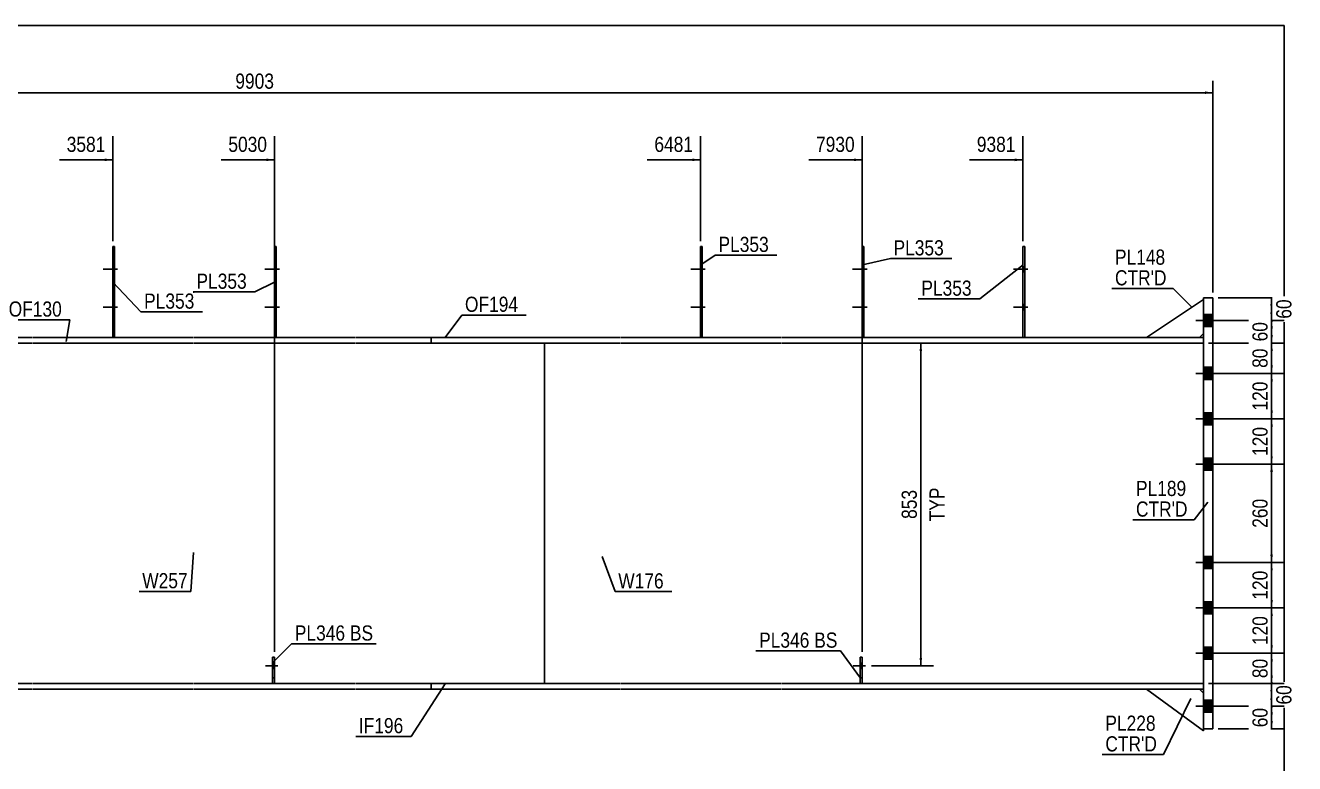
# Model space of a CAD drawing. Header units: millimetres. Extents: x -252 to 162, y -170 to 117.
# Drawn here: x -77.7 to 162, y -22.3 to 117.1 of the extents above; entities that cross this region are included whole.
import ezdxf

# ---------------------------------------------------------------- set-up
doc = ezdxf.new("R2010")
doc.units = ezdxf.units.MM
doc.linetypes.add('DXK_LINE_DOT1', pattern=[1.8814, 0.9407, -0.9407])
doc.linetypes.add('DXK_LINE_DOT2', pattern=[3.9198, 1.9599, -1.9599])
doc.styles.add('Arial Narrow', font='ARIALN.TTF', dxfattribs={"height": 0.2})

# ---------------------------------------------------------------- blocks, each defined once
blk = doc.blocks.new('Unknown-623355783-1210')
at = {"color": 5, "linetype": 'Continuous'}
for p, q in [((160.04, 117.13), (-249.96, 117.13)), ((160.04, -169.87), (160.04, 117.13))]:
    blk.add_line(p, q, dxfattribs=at)
blk = doc.blocks.new('Part-623355783-1664 - 1530')
at = {"color": 2, "linetype": 'Continuous'}
for p, q in [((80.7, 75.36), (80.34, 75.36)), ((80.34, 75.36), (80.34, 58.21)), ((80.7, 58.21), (80.7, 75.36))]:
    blk.add_line(p, q, dxfattribs=at)
at = {"color": 7, "linetype": 'DXK_LINE_DOT1'}
blk.add_line((80.34, 58.21), (80.7, 58.21), dxfattribs=at)
blk = doc.blocks.new('Part-623355783-1536 - 1530')
at = {"color": 2, "linetype": 'Continuous'}
for p, q in [((-60.84, 75.36), (-61.2, 75.36)), ((-61.2, 75.36), (-61.2, 58.21)), ((-60.84, 58.21), (-60.84, 75.36))]:
    blk.add_line(p, q, dxfattribs=at)
at = {"color": 7, "linetype": 'DXK_LINE_DOT1'}
blk.add_line((-61.2, 58.21), (-60.84, 58.21), dxfattribs=at)
blk = doc.blocks.new('Part-623355783-1610 - 1530')
at = {"color": 2, "linetype": 'Continuous'}
for p, q in [((50.15, 75.36), (49.8, 75.36)), ((49.8, 75.36), (49.8, 58.21)), ((50.15, 58.21), (50.15, 75.36))]:
    blk.add_line(p, q, dxfattribs=at)
at = {"color": 7, "linetype": 'DXK_LINE_DOT1'}
blk.add_line((49.8, 58.21), (50.15, 58.21), dxfattribs=at)
blk = doc.blocks.new('Part-623355783-1615 - 1530')
at = {"color": 2, "linetype": 'Continuous'}
for p, q in [((111.05, 75.36), (110.69, 75.36)), ((110.69, 75.36), (110.69, 58.21)), ((111.05, 58.21), (111.05, 75.36))]:
    blk.add_line(p, q, dxfattribs=at)
at = {"color": 7, "linetype": 'DXK_LINE_DOT1'}
blk.add_line((110.69, 58.21), (111.05, 58.21), dxfattribs=at)
blk = doc.blocks.new('Part-623355783-1637 - 1530')
at = {"color": 2, "linetype": 'Continuous'}
for p, q in [((79.97, -7.14), (79.97, -2.14)), ((79.97, -2.14), (80.33, -2.14)), ((80.33, -2.14), (80.33, -7.14))]:
    blk.add_line(p, q, dxfattribs=at)
at = {"color": 7, "linetype": 'DXK_LINE_DOT1'}
for p, q in [((79.97, -6.07), (80.33, -6.07)), ((80.33, -7.14), (79.97, -7.14))]:
    blk.add_line(p, q, dxfattribs=at)
blk = doc.blocks.new('Bolt-623355783-1584 - 1530')
at = {"linetype": 'Continuous'}
for points in [[(50.15, 70.57), (50.15, 71.57), (49.8, 71.57), (49.8, 70.57)], [(50.15, 70.57), (50.15, 71.57), (49.8, 71.57), (49.8, 70.57)], [(50.15, 63.43), (50.15, 64.43), (49.8, 64.43), (49.8, 63.43)], [(50.15, 63.43), (50.15, 64.43), (49.8, 64.43), (49.8, 63.43)]]:
    blk.add_hatch(color=3, dxfattribs=at).paths.add_polyline_path(points)
at = {"color": 3, "linetype": 'Continuous'}
for p, q in [((50.73, 71.07), (48.01, 71.07)), ((50.73, 71.07), (48.01, 71.07)), ((50.15, 71.57), (49.8, 71.57)), ((50.15, 71.57), (49.8, 71.57)), ((50.15, 70.57), (49.8, 70.57)), ((50.15, 70.57), (49.8, 70.57)), ((50.73, 63.93), (48.01, 63.93)), ((50.73, 63.93), (48.01, 63.93)), ((50.15, 64.43), (49.8, 64.43)), ((50.15, 64.43), (49.8, 64.43)), ((50.15, 63.43), (49.8, 63.43)), ((50.15, 63.43), (49.8, 63.43))]:
    blk.add_line(p, q, dxfattribs=at)
blk = doc.blocks.new('Bolt-623355783-1585 - 1530')
at = {"linetype": 'Continuous'}
for points in [[(111.05, 70.57), (111.05, 71.57), (110.69, 71.57), (110.69, 70.57)], [(111.05, 70.57), (111.05, 71.57), (110.69, 71.57), (110.69, 70.57)], [(111.05, 63.43), (111.05, 64.43), (110.69, 64.43), (110.69, 63.43)], [(111.05, 63.43), (111.05, 64.43), (110.69, 64.43), (110.69, 63.43)]]:
    blk.add_hatch(color=3, dxfattribs=at).paths.add_polyline_path(points)
at = {"color": 3, "linetype": 'Continuous'}
for p, q in [((111.62, 71.07), (108.91, 71.07)), ((111.62, 71.07), (108.91, 71.07)), ((111.05, 71.57), (110.69, 71.57)), ((111.05, 71.57), (110.69, 71.57)), ((111.05, 70.57), (110.69, 70.57)), ((111.05, 70.57), (110.69, 70.57)), ((111.62, 63.93), (108.91, 63.93)), ((111.62, 63.93), (108.91, 63.93)), ((111.05, 64.43), (110.69, 64.43)), ((111.05, 64.43), (110.69, 64.43)), ((111.05, 63.43), (110.69, 63.43)), ((111.05, 63.43), (110.69, 63.43))]:
    blk.add_line(p, q, dxfattribs=at)
blk = doc.blocks.new('Bolt-623355783-1586 - 1530')
at = {"linetype": 'Continuous'}
blk.add_hatch(color=3, dxfattribs=at).paths.add_polyline_path([(80.33, -4.29), (80.33, -3.29), (79.97, -3.29), (79.97, -4.29)])
at = {"color": 3, "linetype": 'Continuous'}
for p, q in [((81, -3.79), (78.65, -3.79)), ((80.33, -3.29), (79.97, -3.29)), ((80.33, -4.29), (79.97, -4.29))]:
    blk.add_line(p, q, dxfattribs=at)
blk = doc.blocks.new('Bolt-623355783-1587 - 1530')
at = {"color": 3, "linetype": 'DXK_LINE_DOT2'}
for p, q in [((81, -3.79), (78.65, -3.79)), ((80.33, -3.29), (79.97, -3.29)), ((80.33, -4.29), (79.97, -4.29))]:
    blk.add_line(p, q, dxfattribs=at)
blk = doc.blocks.new('Part-623355783-1971 - 1530')
at = {"color": 2, "linetype": 'Continuous'}
for p, q in [((-1.05, 58.21), (-1.05, 57.14)), ((34.66, 58.21), (-1.05, 58.21)), ((65.01, 58.21), (34.76, 58.21)), ((95.56, 58.21), (65.11, 58.21)), ((144.8, 58.21), (95.66, 58.21)), ((-1.05, 57.14), (34.66, 57.14)), ((34.76, 57.14), (65.01, 57.14)), ((65.11, 57.14), (95.56, 57.14)), ((95.66, 57.14), (144.8, 57.14))]:
    blk.add_line(p, q, dxfattribs=at)
at = {"color": 7, "linetype": 'DXK_LINE_DOT1'}
blk.add_line((144.8, 57.14), (144.8, 58.21), dxfattribs=at)
blk = doc.blocks.new('Bolt-623355783-1588 - 1530')
at = {"linetype": 'Continuous'}
for points in [[(80.7, 70.57), (80.7, 71.57), (80.34, 71.57), (80.34, 70.57)], [(80.7, 70.57), (80.7, 71.57), (80.34, 71.57), (80.34, 70.57)], [(80.7, 63.43), (80.7, 64.43), (80.34, 64.43), (80.34, 63.43)], [(80.7, 63.43), (80.7, 64.43), (80.34, 64.43), (80.34, 63.43)]]:
    blk.add_hatch(color=3, dxfattribs=at).paths.add_polyline_path(points)
at = {"color": 3, "linetype": 'Continuous'}
for p, q in [((81.27, 71.07), (78.56, 71.07)), ((81.27, 71.07), (78.56, 71.07)), ((80.7, 71.57), (80.34, 71.57)), ((80.7, 71.57), (80.34, 71.57)), ((80.7, 70.57), (80.34, 70.57)), ((80.7, 70.57), (80.34, 70.57)), ((81.27, 63.93), (78.56, 63.93)), ((81.27, 63.93), (78.56, 63.93)), ((80.7, 64.43), (80.34, 64.43)), ((80.7, 64.43), (80.34, 64.43)), ((80.7, 63.43), (80.34, 63.43)), ((80.7, 63.43), (80.34, 63.43))]:
    blk.add_line(p, q, dxfattribs=at)
blk = doc.blocks.new('Part-623355783-1852 - 1530')
at = {"color": 7, "linetype": 'DXK_LINE_DOT1'}
for p, q in [((-213.93, 57.14), (-213.93, -7.14)), ((-213.93, 57.14), (-188.93, 57.14)), ((-188.83, 57.14), (-158.58, 57.14)), ((-158.48, 57.14), (-76.34, 57.14)), ((-76.24, 57.14), (-45.99, 57.14)), ((-45.89, 57.14), (-15.44, 57.14)), ((-15.34, 57.14), (20.38, 57.14)), ((-213.93, -7.14), (-188.93, -7.14)), ((-188.83, -7.14), (-158.58, -7.14)), ((-158.48, -7.14), (-128.96, -7.14)), ((-128.6, -7.14), (-76.34, -7.14)), ((-76.24, -7.14), (-45.99, -7.14)), ((-45.89, -7.14), (-31.03, -7.14)), ((-30.67, -7.14), (-15.44, -7.14)), ((-15.34, -7.14), (20.38, -7.14))]:
    blk.add_line(p, q, dxfattribs=at)
at = {"color": 2, "linetype": 'Continuous'}
blk.add_line((20.38, 57.14), (20.38, -7.14), dxfattribs=at)
blk = doc.blocks.new('Part-623355783-1659 - 1530')
at = {"color": 7, "linetype": 'DXK_LINE_DOT1'}
for p, q in [((79.97, -7.14), (79.97, -2.14)), ((79.97, -2.14), (80.33, -2.14)), ((80.33, -7.14), (80.33, -2.14))]:
    blk.add_line(p, q, dxfattribs=at)
blk = doc.blocks.new('Part-623355783-1694 - 1530')
at = {"color": 7, "linetype": 'DXK_LINE_DOT1'}
for p, q in [((-31.03, -7.14), (-31.03, -2.14)), ((-31.03, -2.14), (-30.67, -2.14)), ((-30.67, -7.14), (-30.67, -2.14)), ((-31.03, -6.07), (-30.67, -6.07)), ((-30.67, -7.14), (-31.03, -7.14))]:
    blk.add_line(p, q, dxfattribs=at)
blk = doc.blocks.new('Part-623355783-1699 - 1530')
at = {"color": 2, "linetype": 'Continuous'}
for p, q in [((-31.03, -7.14), (-31.03, -2.14)), ((-31.03, -2.14), (-30.67, -2.14)), ((-30.67, -2.14), (-30.67, -7.14))]:
    blk.add_line(p, q, dxfattribs=at)
blk = doc.blocks.new('Bolt-623355783-1831 - 1530')
at = {"linetype": 'Continuous'}
for points in [[(-60.84, 70.57), (-60.84, 71.57), (-61.2, 71.57), (-61.2, 70.57)], [(-60.84, 70.57), (-60.84, 71.57), (-61.2, 71.57), (-61.2, 70.57)], [(-60.84, 63.43), (-60.84, 64.43), (-61.2, 64.43), (-61.2, 63.43)], [(-60.84, 63.43), (-60.84, 64.43), (-61.2, 64.43), (-61.2, 63.43)]]:
    blk.add_hatch(color=3, dxfattribs=at).paths.add_polyline_path(points)
at = {"color": 3, "linetype": 'Continuous'}
for p, q in [((-60.27, 71.07), (-62.99, 71.07)), ((-60.27, 71.07), (-62.99, 71.07)), ((-60.84, 71.57), (-61.2, 71.57)), ((-60.84, 71.57), (-61.2, 71.57)), ((-60.84, 70.57), (-61.2, 70.57)), ((-60.84, 70.57), (-61.2, 70.57)), ((-60.27, 63.93), (-62.99, 63.93)), ((-60.27, 63.93), (-62.99, 63.93)), ((-60.84, 64.43), (-61.2, 64.43)), ((-60.84, 64.43), (-61.2, 64.43)), ((-60.84, 63.43), (-61.2, 63.43)), ((-60.84, 63.43), (-61.2, 63.43))]:
    blk.add_line(p, q, dxfattribs=at)
blk = doc.blocks.new('Part-623355783-1752 - 1530')
at = {"color": 2, "linetype": 'Continuous'}
for p, q in [((144.8, -16.07), (134.09, -8.21)), ((144.09, -8.21), (144.8, -8.93)), ((144.8, -16.07), (144.8, -15.71))]:
    blk.add_line(p, q, dxfattribs=at)
at = {"color": 7, "linetype": 'DXK_LINE_DOT1'}
for p, q in [((134.09, -8.21), (144.09, -8.21)), ((144.8, -8.93), (144.8, -15.71))]:
    blk.add_line(p, q, dxfattribs=at)
blk = doc.blocks.new('Part-623355783-1774 - 1530')
at = {"color": 2, "linetype": 'Continuous'}
blk.add_line((20.38, 57.14), (20.38, -7.14), dxfattribs=at)
at = {"color": 7, "linetype": 'DXK_LINE_DOT1'}
for p, q in [((20.38, 57.14), (34.66, 57.14)), ((34.76, 57.14), (65.01, 57.14)), ((65.11, 57.14), (95.56, 57.14)), ((95.66, 57.14), (144.8, 57.14)), ((144.8, 57.14), (144.8, -7.14)), ((20.38, -7.14), (34.66, -7.14)), ((34.76, -7.14), (65.01, -7.14)), ((65.11, -7.14), (79.97, -7.14)), ((80.33, -7.14), (95.56, -7.14)), ((95.66, -7.14), (144.8, -7.14))]:
    blk.add_line(p, q, dxfattribs=at)
blk = doc.blocks.new('Part-623355783-1803 - 1530')
at = {"color": 2, "linetype": 'Continuous'}
for p, q in [((144.8, 65.71), (146.59, 65.71)), ((144.8, -15.71), (144.8, 65.71)), ((146.59, 65.71), (146.59, -15.71)), ((146.59, -15.71), (144.8, -15.71))]:
    blk.add_line(p, q, dxfattribs=at)
blk = doc.blocks.new('Part-623355783-1830 - 1530')
at = {"color": 2, "linetype": 'Continuous'}
for p, q in [((-1.05, -8.21), (-1.05, -7.14)), ((34.66, -7.14), (-1.05, -7.14)), ((65.01, -7.14), (34.76, -7.14)), ((95.56, -7.14), (65.11, -7.14)), ((144.8, -7.14), (95.66, -7.14)), ((-1.05, -8.21), (34.66, -8.21)), ((34.76, -8.21), (65.01, -8.21)), ((65.11, -8.21), (95.56, -8.21)), ((95.66, -8.21), (144.8, -8.21))]:
    blk.add_line(p, q, dxfattribs=at)
at = {"color": 7, "linetype": 'DXK_LINE_DOT1'}
blk.add_line((144.8, -8.21), (144.8, -7.14), dxfattribs=at)
blk = doc.blocks.new('Bolt-623355783-1832 - 1530')
at = {"color": 3, "linetype": 'DXK_LINE_DOT2'}
for p, q in [((-29.99, -3.79), (-32.35, -3.79)), ((-30.67, -3.29), (-31.03, -3.29)), ((-30.67, -4.29), (-31.03, -4.29))]:
    blk.add_line(p, q, dxfattribs=at)
blk = doc.blocks.new('Bolt-623355783-1833 - 1530')
at = {"linetype": 'Continuous'}
blk.add_hatch(color=3, dxfattribs=at).paths.add_polyline_path([(-30.67, -4.29), (-30.67, -3.29), (-31.03, -3.29), (-31.03, -4.29)])
at = {"color": 3, "linetype": 'Continuous'}
for p, q in [((-29.99, -3.79), (-32.35, -3.79)), ((-30.67, -3.29), (-31.03, -3.29)), ((-30.67, -4.29), (-31.03, -4.29))]:
    blk.add_line(p, q, dxfattribs=at)
blk = doc.blocks.new('Bolt-623355783-1835 - 1530')
at = {"linetype": 'Continuous'}
for points in [[(-30.3, 70.57), (-30.3, 71.57), (-30.65, 71.57), (-30.65, 70.57)], [(-30.3, 70.57), (-30.3, 71.57), (-30.65, 71.57), (-30.65, 70.57)], [(-30.3, 63.43), (-30.3, 64.43), (-30.65, 64.43), (-30.65, 63.43)], [(-30.3, 63.43), (-30.3, 64.43), (-30.65, 64.43), (-30.65, 63.43)]]:
    blk.add_hatch(color=3, dxfattribs=at).paths.add_polyline_path(points)
at = {"color": 3, "linetype": 'Continuous'}
for p, q in [((-29.72, 71.07), (-32.44, 71.07)), ((-29.72, 71.07), (-32.44, 71.07)), ((-30.3, 71.57), (-30.65, 71.57)), ((-30.3, 71.57), (-30.65, 71.57)), ((-30.3, 70.57), (-30.65, 70.57)), ((-30.3, 70.57), (-30.65, 70.57)), ((-29.72, 63.93), (-32.44, 63.93)), ((-29.72, 63.93), (-32.44, 63.93)), ((-30.3, 64.43), (-30.65, 64.43)), ((-30.3, 64.43), (-30.65, 64.43)), ((-30.3, 63.43), (-30.65, 63.43)), ((-30.3, 63.43), (-30.65, 63.43))]:
    blk.add_line(p, q, dxfattribs=at)
blk = doc.blocks.new('Part-623355783-1840 - 1530')
at = {"color": 2, "linetype": 'Continuous'}
for p, q in [((-30.3, 75.36), (-30.65, 75.36)), ((-30.65, 75.36), (-30.65, 58.21)), ((-30.3, 58.21), (-30.3, 75.36))]:
    blk.add_line(p, q, dxfattribs=at)
at = {"color": 7, "linetype": 'DXK_LINE_DOT1'}
blk.add_line((-30.65, 58.21), (-30.3, 58.21), dxfattribs=at)
blk = doc.blocks.new('Bolt-623355783-1847 - 1530')
at = {"linetype": 'Continuous'}
for points in [[(144.8, 62.57), (144.8, 60.29), (146.59, 60.29), (146.59, 62.57)], [(144.8, 62.57), (144.8, 60.29), (146.59, 60.29), (146.59, 62.57)], [(144.8, 52.57), (144.8, 50.29), (146.59, 50.29), (146.59, 52.57)], [(144.8, 52.57), (144.8, 50.29), (146.59, 50.29), (146.59, 52.57)], [(144.8, 44), (144.8, 41.71), (146.59, 41.71), (146.59, 44)], [(144.8, 44), (144.8, 41.71), (146.59, 41.71), (146.59, 44)], [(144.8, 35.43), (144.8, 33.14), (146.59, 33.14), (146.59, 35.43)], [(144.8, 35.43), (144.8, 33.14), (146.59, 33.14), (146.59, 35.43)], [(144.8, 16.86), (144.8, 14.57), (146.59, 14.57), (146.59, 16.86)], [(144.8, 16.86), (144.8, 14.57), (146.59, 14.57), (146.59, 16.86)], [(144.8, 8.29), (144.8, 6), (146.59, 6), (146.59, 8.29)], [(144.8, 8.29), (144.8, 6), (146.59, 6), (146.59, 8.29)], [(144.8, -0.29), (144.8, -2.57), (146.59, -2.57), (146.59, -0.29)], [(144.8, -0.29), (144.8, -2.57), (146.59, -2.57), (146.59, -0.29)], [(144.8, -10.29), (144.8, -12.57), (146.59, -12.57), (146.59, -10.29)], [(144.8, -10.29), (144.8, -12.57), (146.59, -12.57), (146.59, -10.29)]]:
    blk.add_hatch(color=3, dxfattribs=at).paths.add_polyline_path(points)
at = {"color": 3, "linetype": 'Continuous'}
for p, q in [((144.8, 62.57), (146.59, 62.57)), ((144.8, 62.57), (146.59, 62.57)), ((143.39, 61.43), (151.95, 61.43)), ((143.39, 61.43), (151.95, 61.43)), ((144.8, 60.29), (146.59, 60.29)), ((144.8, 60.29), (146.59, 60.29)), ((143.39, 51.43), (151.95, 51.43)), ((143.39, 51.43), (151.95, 51.43)), ((144.8, 52.57), (146.59, 52.57)), ((144.8, 52.57), (146.59, 52.57)), ((144.8, 50.29), (146.59, 50.29)), ((144.8, 50.29), (146.59, 50.29)), ((144.8, 44), (146.59, 44)), ((144.8, 44), (146.59, 44)), ((143.39, 42.86), (151.95, 42.86)), ((143.39, 42.86), (151.95, 42.86)), ((144.8, 41.71), (146.59, 41.71)), ((144.8, 41.71), (146.59, 41.71)), ((143.39, 34.29), (151.95, 34.29)), ((143.39, 34.29), (151.95, 34.29)), ((144.8, 35.43), (146.59, 35.43)), ((144.8, 35.43), (146.59, 35.43)), ((144.8, 33.14), (146.59, 33.14)), ((144.8, 33.14), (146.59, 33.14)), ((144.8, 16.86), (146.59, 16.86)), ((144.8, 16.86), (146.59, 16.86)), ((143.39, 15.71), (151.95, 15.71)), ((143.39, 15.71), (151.95, 15.71)), ((144.8, 14.57), (146.59, 14.57)), ((144.8, 14.57), (146.59, 14.57)), ((144.8, 8.29), (146.59, 8.29)), ((144.8, 8.29), (146.59, 8.29)), ((143.39, 7.14), (151.95, 7.14)), ((143.39, 7.14), (151.95, 7.14)), ((144.8, 6), (146.59, 6)), ((144.8, 6), (146.59, 6)), ((143.39, -1.43), (151.95, -1.43)), ((143.39, -1.43), (151.95, -1.43)), ((144.8, -0.29), (146.59, -0.29)), ((144.8, -0.29), (146.59, -0.29)), ((144.8, -2.57), (146.59, -2.57)), ((144.8, -2.57), (146.59, -2.57)), ((143.39, -11.43), (151.95, -11.43)), ((143.39, -11.43), (151.95, -11.43)), ((144.8, -10.29), (146.59, -10.29)), ((144.8, -10.29), (146.59, -10.29)), ((144.8, -12.57), (146.59, -12.57)), ((144.8, -12.57), (146.59, -12.57))]:
    blk.add_line(p, q, dxfattribs=at)
blk = doc.blocks.new('Part-623355783-1944 - 1530')
at = {"color": 2, "linetype": 'Continuous'}
for p, q in [((144.8, 65.36), (134.09, 58.21)), ((144.09, 58.21), (144.8, 58.93))]:
    blk.add_line(p, q, dxfattribs=at)
at = {"color": 7, "linetype": 'DXK_LINE_DOT1'}
for p, q in [((144.8, 58.93), (144.8, 65.36)), ((134.09, 58.21), (144.09, 58.21))]:
    blk.add_line(p, q, dxfattribs=at)
blk = doc.blocks.new('Part-623355783-1949 - 1530')
at = {"color": 2, "linetype": 'Continuous'}
for p, q in [((-213.93, -7.14), (-188.93, -7.14)), ((-188.83, -7.14), (-158.58, -7.14)), ((-158.48, -7.14), (-76.34, -7.14)), ((-76.24, -7.14), (-45.99, -7.14)), ((-45.89, -7.14), (-15.44, -7.14)), ((-15.34, -7.14), (-1.05, -7.14)), ((-1.05, -8.21), (-1.05, -7.14)), ((-213.93, -8.21), (-188.93, -8.21)), ((-188.83, -8.21), (-158.58, -8.21)), ((-158.48, -8.21), (-76.34, -8.21)), ((-76.24, -8.21), (-45.99, -8.21)), ((-45.89, -8.21), (-15.44, -8.21)), ((-15.34, -8.21), (-1.05, -8.21))]:
    blk.add_line(p, q, dxfattribs=at)
at = {"color": 7, "linetype": 'DXK_LINE_DOT1'}
blk.add_line((-213.93, -8.21), (-213.93, -7.14), dxfattribs=at)
blk = doc.blocks.new('Part-623355783-1993 - 1530')
at = {"color": 2, "linetype": 'Continuous'}
for p, q in [((-188.93, 58.21), (-213.93, 58.21)), ((-158.58, 58.21), (-188.83, 58.21)), ((-76.34, 58.21), (-158.48, 58.21)), ((-45.99, 58.21), (-76.24, 58.21)), ((-15.44, 58.21), (-45.89, 58.21)), ((-1.05, 58.21), (-15.34, 58.21)), ((-1.05, 57.14), (-1.05, 58.21)), ((-188.93, 57.14), (-213.93, 57.14)), ((-158.58, 57.14), (-188.83, 57.14)), ((-76.34, 57.14), (-158.48, 57.14)), ((-45.99, 57.14), (-76.24, 57.14)), ((-15.44, 57.14), (-45.89, 57.14)), ((-1.05, 57.14), (-15.34, 57.14))]:
    blk.add_line(p, q, dxfattribs=at)
at = {"color": 7, "linetype": 'DXK_LINE_DOT1'}
blk.add_line((-213.93, 58.21), (-213.93, 57.14), dxfattribs=at)
blk = doc.blocks.new('StraightDimension-623355783-2320 - 1530')
at = {"linetype": 'Continuous'}
for points in [[(157.43, 5.64), (157.68, 7.14), (157.93, 5.64)], [(157.93, 0.07), (157.68, -1.43), (157.43, 0.07)]]:
    blk.add_hatch(color=7, dxfattribs=at).paths.add_polyline_path(points)
at = {"color": 7, "linetype": 'Continuous'}
for p, q in [((145.8, 7.14), (160.08, 7.14)), ((157.68, -1.43), (157.68, 7.14)), ((145.8, -1.43), (160.08, -1.43))]:
    blk.add_line(p, q, dxfattribs=at)
at = {"color": 0}
blk.add_wipeout([(157.53, 6.2), (153.33, 6.2), (153.33, -0.49), (157.53, -0.49)], dxfattribs=at)
at = {"color": 3, "style": 'Arial Narrow'}
blk.add_text('120', height=2.863, rotation=90.0002, dxfattribs=at).set_placement((156.93, 0.11))
blk = doc.blocks.new('StraightDimension-623355783-2300 - 1530')
at = {"linetype": 'Continuous'}
for points in [[(157.43, 55.64), (157.68, 57.14), (157.93, 55.64)], [(157.93, 52.93), (157.68, 51.43), (157.43, 52.93)]]:
    blk.add_hatch(color=7, dxfattribs=at).paths.add_polyline_path(points)
at = {"color": 7, "linetype": 'Continuous'}
for p, q in [((145.8, 57.14), (160.08, 57.14)), ((157.68, 51.43), (157.68, 57.14)), ((145.8, 51.43), (160.08, 51.43))]:
    blk.add_line(p, q, dxfattribs=at)
at = {"color": 0}
blk.add_wipeout([(157.53, 56.71), (153.33, 56.71), (153.33, 51.86), (157.53, 51.86)], dxfattribs=at)
at = {"color": 3, "style": 'Arial Narrow'}
blk.add_text('80', height=2.863, rotation=90.0002, dxfattribs=at).set_placement((156.93, 52.46))
blk = doc.blocks.new('StraightDimension-623355783-4594 - 1530')
at = {"linetype": 'Continuous'}
blk.add_hatch(color=7, dxfattribs=at).paths.add_polyline_path([(48.3, 91.99), (49.8, 91.74), (48.3, 91.49)])
at = {"color": 7, "linetype": 'Continuous'}
for p, q in [((49.8, 76.36), (49.8, 96.24)), ((39.73, 91.74), (49.8, 91.74))]:
    blk.add_line(p, q, dxfattribs=at)
at = {"color": 0}
blk.add_wipeout([(49.02, 92.64), (49.02, 96.84), (40.51, 96.84), (40.51, 92.64)], dxfattribs=at)
at = {"color": 3, "style": 'Arial Narrow'}
blk.add_text('6481', height=2.863, dxfattribs=at).set_placement((41.11, 93.24))
blk = doc.blocks.new('StraightDimension-623355783-4593 - 1530')
at = {"linetype": 'Continuous'}
blk.add_hatch(color=7, dxfattribs=at).paths.add_polyline_path([(78.83, 91.99), (80.33, 91.74), (78.83, 91.49)])
at = {"color": 7, "linetype": 'Continuous'}
for p, q in [((80.33, -1.14), (80.33, 96.24)), ((70.26, 91.74), (80.33, 91.74))]:
    blk.add_line(p, q, dxfattribs=at)
at = {"color": 0}
blk.add_wipeout([(79.55, 92.64), (79.55, 96.84), (71.04, 96.84), (71.04, 92.64)], dxfattribs=at)
at = {"color": 3, "style": 'Arial Narrow'}
blk.add_text('7930', height=2.863, dxfattribs=at).set_placement((71.64, 93.24))
blk = doc.blocks.new('StraightDimension-623355783-2264 - 1530')
at = {"linetype": 'Continuous'}
blk.add_hatch(color=7, dxfattribs=at).paths.add_polyline_path([(145.09, 104.67), (146.59, 104.42), (145.09, 104.17)])
at = {"color": 7, "linetype": 'Continuous'}
for p, q in [((146.59, 66.71), (146.59, 106.67)), ((-215.36, 104.42), (146.59, 104.42))]:
    blk.add_line(p, q, dxfattribs=at)
at = {"color": 0}
blk.add_wipeout([(-30.13, 104.57), (-30.13, 108.77), (-38.64, 108.77), (-38.64, 104.57)], dxfattribs=at)
at = {"color": 3, "style": 'Arial Narrow'}
blk.add_text('9903', height=2.863, dxfattribs=at).set_placement((-38.04, 105.17))
blk = doc.blocks.new('StraightDimension-623355783-2330 - 1530')
at = {"linetype": 'Continuous'}
for points in [[(157.43, -8.64), (157.68, -7.14), (157.93, -8.64)], [(157.93, -9.93), (157.68, -11.43), (157.43, -9.93)]]:
    blk.add_hatch(color=7, dxfattribs=at).paths.add_polyline_path(points)
at = {"color": 7, "linetype": 'Continuous'}
for p, q in [((145.8, -7.14), (159.93, -7.14)), ((157.68, -11.43), (157.68, -7.14)), ((145.8, -11.43), (159.93, -11.43))]:
    blk.add_line(p, q, dxfattribs=at)
at = {"color": 0}
blk.add_wipeout([(162.03, -6.86), (157.83, -6.86), (157.83, -11.71), (162.03, -11.71)], dxfattribs=at)
at = {"color": 3, "style": 'Arial Narrow'}
blk.add_text('60', height=2.863, rotation=90.0002, dxfattribs=at).set_placement((161.43, -11.11))
blk = doc.blocks.new('StraightDimension-623355783-2273 - 1530')
at = {"linetype": 'Continuous'}
for points in [[(157.43, 64.21), (157.68, 65.71), (157.93, 64.21)], [(157.93, 62.93), (157.68, 61.43), (157.43, 62.93)]]:
    blk.add_hatch(color=7, dxfattribs=at).paths.add_polyline_path(points)
at = {"color": 7, "linetype": 'Continuous'}
for p, q in [((147.59, 65.71), (159.93, 65.71)), ((157.68, 61.43), (157.68, 65.71)), ((145.8, 61.43), (159.93, 61.43))]:
    blk.add_line(p, q, dxfattribs=at)
at = {"color": 0}
blk.add_wipeout([(162.03, 66), (157.83, 66), (157.83, 61.14), (162.03, 61.14)], dxfattribs=at)
at = {"color": 3, "style": 'Arial Narrow'}
blk.add_text('60', height=2.863, rotation=90.0002, dxfattribs=at).set_placement((161.43, 61.74))
blk = doc.blocks.new('StraightDimension-623355783-2286 - 1530')
at = {"linetype": 'Continuous'}
for points in [[(157.43, 59.93), (157.68, 61.43), (157.93, 59.93)], [(157.93, 58.64), (157.68, 57.14), (157.43, 58.64)]]:
    blk.add_hatch(color=7, dxfattribs=at).paths.add_polyline_path(points)
at = {"color": 7, "linetype": 'Continuous'}
for p, q in [((145.8, 61.43), (160.08, 61.43)), ((157.68, 57.14), (157.68, 61.43)), ((145.8, 57.14), (160.08, 57.14))]:
    blk.add_line(p, q, dxfattribs=at)
at = {"color": 0}
blk.add_wipeout([(157.53, 61.71), (153.33, 61.71), (153.33, 56.86), (157.53, 56.86)], dxfattribs=at)
at = {"color": 3, "style": 'Arial Narrow'}
blk.add_text('60', height=2.863, rotation=90.0002, dxfattribs=at).set_placement((156.93, 57.46))
blk = doc.blocks.new('StraightDimension-623355783-2306 - 1530')
at = {"linetype": 'Continuous'}
for points in [[(157.43, 49.93), (157.68, 51.43), (157.93, 49.93)], [(157.93, 44.36), (157.68, 42.86), (157.43, 44.36)]]:
    blk.add_hatch(color=7, dxfattribs=at).paths.add_polyline_path(points)
at = {"color": 7, "linetype": 'Continuous'}
for p, q in [((145.8, 51.43), (160.08, 51.43)), ((157.68, 42.86), (157.68, 51.43)), ((145.8, 42.86), (160.08, 42.86))]:
    blk.add_line(p, q, dxfattribs=at)
at = {"color": 0}
blk.add_wipeout([(157.53, 50.48), (153.33, 50.48), (153.33, 43.8), (157.53, 43.8)], dxfattribs=at)
at = {"color": 3, "style": 'Arial Narrow'}
blk.add_text('120', height=2.863, rotation=90.0002, dxfattribs=at).set_placement((156.93, 44.4))
blk = doc.blocks.new('StraightDimension-623355783-2311 - 1530')
at = {"linetype": 'Continuous'}
for points in [[(157.43, 41.36), (157.68, 42.86), (157.93, 41.36)], [(157.93, 35.79), (157.68, 34.29), (157.43, 35.79)]]:
    blk.add_hatch(color=7, dxfattribs=at).paths.add_polyline_path(points)
at = {"color": 7, "linetype": 'Continuous'}
for p, q in [((145.8, 42.86), (160.08, 42.86)), ((157.68, 34.29), (157.68, 42.86)), ((145.8, 34.29), (160.08, 34.29))]:
    blk.add_line(p, q, dxfattribs=at)
at = {"color": 0}
blk.add_wipeout([(157.53, 41.91), (153.33, 41.91), (153.33, 35.23), (157.53, 35.23)], dxfattribs=at)
at = {"color": 3, "style": 'Arial Narrow'}
blk.add_text('120', height=2.863, rotation=90.0002, dxfattribs=at).set_placement((156.93, 35.83))
blk = doc.blocks.new('StraightDimension-623355783-2314 - 1530')
at = {"linetype": 'Continuous'}
for points in [[(157.43, 32.79), (157.68, 34.29), (157.93, 32.79)], [(157.93, 17.21), (157.68, 15.71), (157.43, 17.21)]]:
    blk.add_hatch(color=7, dxfattribs=at).paths.add_polyline_path(points)
at = {"color": 7, "linetype": 'Continuous'}
for p, q in [((145.8, 34.29), (160.08, 34.29)), ((157.68, 15.71), (157.68, 34.29)), ((145.8, 15.71), (160.08, 15.71))]:
    blk.add_line(p, q, dxfattribs=at)
at = {"color": 0}
blk.add_wipeout([(157.53, 28.34), (153.33, 28.34), (153.33, 21.66), (157.53, 21.66)], dxfattribs=at)
at = {"color": 3, "style": 'Arial Narrow'}
blk.add_text('260', height=2.863, rotation=90.0002, dxfattribs=at).set_placement((156.93, 22.26))
blk = doc.blocks.new('StraightDimension-623355783-2317 - 1530')
at = {"linetype": 'Continuous'}
for points in [[(157.43, 14.21), (157.68, 15.71), (157.93, 14.21)], [(157.93, 8.64), (157.68, 7.14), (157.43, 8.64)]]:
    blk.add_hatch(color=7, dxfattribs=at).paths.add_polyline_path(points)
at = {"color": 7, "linetype": 'Continuous'}
for p, q in [((145.8, 15.71), (160.08, 15.71)), ((157.68, 7.14), (157.68, 15.71)), ((145.8, 7.14), (160.08, 7.14))]:
    blk.add_line(p, q, dxfattribs=at)
at = {"color": 0}
blk.add_wipeout([(157.53, 14.77), (153.33, 14.77), (153.33, 8.09), (157.53, 8.09)], dxfattribs=at)
at = {"color": 3, "style": 'Arial Narrow'}
blk.add_text('120', height=2.863, rotation=90.0002, dxfattribs=at).set_placement((156.93, 8.69))
blk = doc.blocks.new('StraightDimension-623355783-2326 - 1530')
at = {"linetype": 'Continuous'}
for points in [[(157.43, -2.93), (157.68, -1.43), (157.93, -2.93)], [(157.93, -5.64), (157.68, -7.14), (157.43, -5.64)]]:
    blk.add_hatch(color=7, dxfattribs=at).paths.add_polyline_path(points)
at = {"color": 7, "linetype": 'Continuous'}
for p, q in [((145.8, -1.43), (160.08, -1.43)), ((157.68, -7.14), (157.68, -1.43)), ((145.8, -7.14), (160.08, -7.14))]:
    blk.add_line(p, q, dxfattribs=at)
at = {"color": 0}
blk.add_wipeout([(157.53, -1.86), (153.33, -1.86), (153.33, -6.72), (157.53, -6.72)], dxfattribs=at)
at = {"color": 3, "style": 'Arial Narrow'}
blk.add_text('80', height=2.863, rotation=90.0002, dxfattribs=at).set_placement((156.93, -6.12))
blk = doc.blocks.new('StraightDimension-623355783-2343 - 1530')
at = {"linetype": 'Continuous'}
for points in [[(157.43, -12.93), (157.68, -11.43), (157.93, -12.93)], [(157.93, -14.21), (157.68, -15.71), (157.43, -14.21)]]:
    blk.add_hatch(color=7, dxfattribs=at).paths.add_polyline_path(points)
at = {"color": 7, "linetype": 'Continuous'}
for p, q in [((145.8, -11.43), (160.08, -11.43)), ((157.68, -15.71), (157.68, -11.43)), ((147.59, -15.71), (160.08, -15.71))]:
    blk.add_line(p, q, dxfattribs=at)
at = {"color": 0}
blk.add_wipeout([(157.53, -11.14), (153.33, -11.14), (153.33, -16), (157.53, -16)], dxfattribs=at)
at = {"color": 3, "style": 'Arial Narrow'}
blk.add_text('60', height=2.863, rotation=90.0002, dxfattribs=at).set_placement((156.93, -15.4))
blk = doc.blocks.new('StraightDimension-623355783-3240 - 1530')
at = {"linetype": 'Continuous'}
for points in [[(91.18, 55.64), (91.43, 57.14), (91.68, 55.64)], [(91.68, -2.29), (91.43, -3.79), (91.18, -2.29)]]:
    blk.add_hatch(color=7, dxfattribs=at).paths.add_polyline_path(points)
at = {"color": 7, "linetype": 'Continuous'}
for p, q in [((82.08, 57.14), (93.83, 57.14)), ((91.43, -3.79), (91.43, 57.14)), ((82.09, -3.79), (93.83, -3.79))]:
    blk.add_line(p, q, dxfattribs=at)
at = {"color": 0}
blk.add_wipeout([(91.28, 30.02), (87.08, 30.02), (87.08, 23.34), (91.28, 23.34)], dxfattribs=at)
at = {"color": 3, "style": 'Arial Narrow'}
blk.add_text('853', height=2.863, rotation=90.0002, dxfattribs=at).set_placement((90.68, 23.94))
at = {"color": 0, "linetype": 'Continuous'}
blk.add_wipeout([(96.53, 30.47), (92.33, 30.47), (92.33, 22.88), (96.53, 22.88)], dxfattribs=at)
at = {"color": 3, "linetype": 'Continuous', "style": 'Arial Narrow'}
blk.add_text('TYP', height=2.863, rotation=90.0002, dxfattribs=at).set_placement((95.93, 23.48))
blk = doc.blocks.new('StraightDimension-623355783-4592 - 1530')
at = {"linetype": 'Continuous'}
blk.add_hatch(color=7, dxfattribs=at).paths.add_polyline_path([(109.19, 91.99), (110.69, 91.74), (109.19, 91.49)])
at = {"color": 7, "linetype": 'Continuous'}
for p, q in [((110.69, 76.36), (110.69, 96.24)), ((100.63, 91.74), (110.69, 91.74))]:
    blk.add_line(p, q, dxfattribs=at)
at = {"color": 0}
blk.add_wipeout([(109.92, 92.64), (109.92, 96.84), (101.41, 96.84), (101.41, 92.64)], dxfattribs=at)
at = {"color": 3, "style": 'Arial Narrow'}
blk.add_text('9381', height=2.863, dxfattribs=at).set_placement((102.01, 93.24))
blk = doc.blocks.new('StraightDimension-623355783-4595 - 1530')
at = {"linetype": 'Continuous'}
blk.add_hatch(color=7, dxfattribs=at).paths.add_polyline_path([(-32.17, 91.99), (-30.67, 91.74), (-32.17, 91.49)])
at = {"color": 7, "linetype": 'Continuous'}
for p, q in [((-30.67, -1.14), (-30.67, 96.24)), ((-40.73, 91.74), (-30.67, 91.74))]:
    blk.add_line(p, q, dxfattribs=at)
at = {"color": 0}
blk.add_wipeout([(-31.45, 92.64), (-31.45, 96.84), (-39.96, 96.84), (-39.96, 92.64)], dxfattribs=at)
at = {"color": 3, "style": 'Arial Narrow'}
blk.add_text('5030', height=2.863, dxfattribs=at).set_placement((-39.36, 93.24))
blk = doc.blocks.new('StraightDimension-623355783-4596 - 1530')
at = {"linetype": 'Continuous'}
blk.add_hatch(color=7, dxfattribs=at).paths.add_polyline_path([(-62.7, 91.99), (-61.2, 91.74), (-62.7, 91.49)])
at = {"color": 7, "linetype": 'Continuous'}
for p, q in [((-61.2, 76.36), (-61.2, 96.24)), ((-71.26, 91.74), (-61.2, 91.74))]:
    blk.add_line(p, q, dxfattribs=at)
at = {"color": 0}
blk.add_wipeout([(-61.97, 92.64), (-61.97, 96.84), (-70.49, 96.84), (-70.49, 92.64)], dxfattribs=at)
at = {"color": 3, "style": 'Arial Narrow'}
blk.add_text('3581', height=2.863, dxfattribs=at).set_placement((-69.89, 93.24))
blk = doc.blocks.new('Mark-623355783-1532 - 1530')
at = {"color": 0}
blk.add_wipeout([(-45.77, 63.64), (-45.77, 66.64), (-55.27, 66.64), (-55.27, 63.64)], dxfattribs=at)
blk.add_wipeout([(-45.77, 63.64), (-45.77, 66.64), (-55.27, 66.64), (-55.27, 63.64)], dxfattribs=at)
at = {"color": 7, "linetype": 'Continuous'}
for p, q in [((-61.2, 68.64), (-55.87, 63.04)), ((-55.87, 63.04), (-44.27, 63.04))]:
    blk.add_line(p, q, dxfattribs=at)
at = {"color": 3, "style": 'Arial Narrow'}
blk.add_text('PL353', height=2.863, dxfattribs=at).set_placement((-55.27, 63.64))
blk = doc.blocks.new('Mark-623355783-1611 - 1530')
at = {"color": 7, "linetype": 'Continuous'}
blk.add_line((110.79, 71.92), (102.55, 65.49), dxfattribs=at)
at = {"color": 0}
blk.add_wipeout([(101.05, 66.09), (101.05, 69.09), (91.54, 69.09), (91.54, 66.09)], dxfattribs=at)
blk.add_wipeout([(101.05, 66.09), (101.05, 69.09), (91.54, 69.09), (91.54, 66.09)], dxfattribs=at)
at = {"color": 7, "linetype": 'Continuous'}
blk.add_line((90.94, 65.49), (102.55, 65.49), dxfattribs=at)
at = {"color": 3, "style": 'Arial Narrow'}
blk.add_text('PL353', height=2.863, dxfattribs=at).set_placement((91.54, 66.09))
blk = doc.blocks.new('Mark-623355783-1770 - 1530')
at = {"color": 0}
blk.add_wipeout([(42.88, 10.81), (42.88, 13.81), (34.29, 13.81), (34.29, 10.81)], dxfattribs=at)
blk.add_wipeout([(42.88, 10.81), (42.88, 13.81), (34.29, 13.81), (34.29, 10.81)], dxfattribs=at)
at = {"color": 7, "linetype": 'Continuous'}
for p, q in [((31.24, 16.85), (33.69, 10.21)), ((33.69, 10.21), (44.38, 10.21))]:
    blk.add_line(p, q, dxfattribs=at)
at = {"color": 3, "style": 'Arial Narrow'}
blk.add_text('W176', height=2.863, dxfattribs=at).set_placement((34.29, 10.81))
blk = doc.blocks.new('Mark-623355783-1606 - 1530')
at = {"color": 0}
blk.add_wipeout([(62.72, 74.35), (62.72, 77.35), (53.22, 77.35), (53.22, 74.35)], dxfattribs=at)
blk.add_wipeout([(62.72, 74.35), (62.72, 77.35), (53.22, 77.35), (53.22, 74.35)], dxfattribs=at)
at = {"color": 7, "linetype": 'Continuous'}
for p, q in [((49.89, 71.92), (52.62, 73.75)), ((52.62, 73.75), (64.22, 73.75))]:
    blk.add_line(p, q, dxfattribs=at)
at = {"color": 3, "style": 'Arial Narrow'}
blk.add_text('PL353', height=2.863, dxfattribs=at).set_placement((53.22, 74.35))
blk = doc.blocks.new('Mark-623355783-1660 - 1530')
at = {"color": 0}
blk.add_wipeout([(95.79, 73.7), (95.79, 76.7), (86.28, 76.7), (86.28, 73.7)], dxfattribs=at)
blk.add_wipeout([(95.79, 73.7), (95.79, 76.7), (86.28, 76.7), (86.28, 73.7)], dxfattribs=at)
at = {"color": 7, "linetype": 'Continuous'}
for p, q in [((80.44, 71.92), (85.68, 73.1)), ((85.68, 73.1), (97.29, 73.1))]:
    blk.add_line(p, q, dxfattribs=at)
at = {"color": 3, "style": 'Arial Narrow'}
blk.add_text('PL353', height=2.863, dxfattribs=at).set_placement((86.28, 73.7))
blk = doc.blocks.new('Mark-623355783-1748 - 1530')
at = {"color": 7, "linetype": 'Continuous'}
blk.add_line((142.42, -9.97), (137.3, -20.56), dxfattribs=at)
at = {"color": 0}
blk.add_wipeout([(135.8, -16.06), (135.8, -13.06), (126.29, -13.06), (126.29, -16.06)], dxfattribs=at)
blk.add_wipeout([(135.8, -16.06), (135.8, -13.06), (126.29, -13.06), (126.29, -16.06)], dxfattribs=at)
blk.add_wipeout([(136.05, -19.96), (136.05, -16.96), (126.29, -16.96), (126.29, -19.96)], dxfattribs=at)
blk.add_wipeout([(136.05, -19.96), (136.05, -16.96), (126.29, -16.96), (126.29, -19.96)], dxfattribs=at)
at = {"color": 7, "linetype": 'Continuous'}
blk.add_line((125.69, -20.56), (137.3, -20.56), dxfattribs=at)
at = {"color": 3, "style": 'Arial Narrow'}
blk.add_text('PL228', height=2.863, dxfattribs=at).set_placement((126.29, -16.06))
at = {"color": 1, "style": 'Arial Narrow'}
blk.add_text("CTR'D", height=2.863, dxfattribs=at).set_placement((126.29, -19.96))
blk = doc.blocks.new('Mark-623355783-1799 - 1530')
at = {"color": 7, "linetype": 'Continuous'}
blk.add_line((145.64, 27.08), (143.07, 23.77), dxfattribs=at)
at = {"color": 0}
blk.add_wipeout([(141.57, 28.27), (141.57, 31.27), (132.07, 31.27), (132.07, 28.27)], dxfattribs=at)
blk.add_wipeout([(141.57, 28.27), (141.57, 31.27), (132.07, 31.27), (132.07, 28.27)], dxfattribs=at)
blk.add_wipeout([(141.82, 24.37), (141.82, 27.37), (132.07, 27.37), (132.07, 24.37)], dxfattribs=at)
blk.add_wipeout([(141.82, 24.37), (141.82, 27.37), (132.07, 27.37), (132.07, 24.37)], dxfattribs=at)
at = {"color": 7, "linetype": 'Continuous'}
blk.add_line((131.47, 23.77), (143.07, 23.77), dxfattribs=at)
at = {"color": 3, "style": 'Arial Narrow'}
blk.add_text('PL189', height=2.863, dxfattribs=at).set_placement((132.07, 28.27))
at = {"color": 1, "style": 'Arial Narrow'}
blk.add_text("CTR'D", height=2.863, dxfattribs=at).set_placement((132.07, 24.37))
blk = doc.blocks.new('Mark-623355783-1826 - 1530')
at = {"color": 7, "linetype": 'Continuous'}
blk.add_line((1.61, -7.17), (-4.81, -17.12), dxfattribs=at)
at = {"color": 0}
blk.add_wipeout([(-6.31, -16.52), (-6.31, -13.52), (-14.71, -13.52), (-14.71, -16.52)], dxfattribs=at)
blk.add_wipeout([(-6.31, -16.52), (-6.31, -13.52), (-14.71, -13.52), (-14.71, -16.52)], dxfattribs=at)
at = {"color": 7, "linetype": 'Continuous'}
blk.add_line((-15.31, -17.12), (-4.81, -17.12), dxfattribs=at)
at = {"color": 3, "style": 'Arial Narrow'}
blk.add_text('IF196', height=2.863, dxfattribs=at).set_placement((-14.71, -16.52))
blk = doc.blocks.new('Mark-623355783-1836 - 1530')
at = {"color": 7, "linetype": 'Continuous'}
blk.add_line((-30.65, 68.64), (-34.38, 66.8), dxfattribs=at)
at = {"color": 0}
blk.add_wipeout([(-35.88, 67.4), (-35.88, 70.4), (-45.38, 70.4), (-45.38, 67.4)], dxfattribs=at)
blk.add_wipeout([(-35.88, 67.4), (-35.88, 70.4), (-45.38, 70.4), (-45.38, 67.4)], dxfattribs=at)
at = {"color": 7, "linetype": 'Continuous'}
blk.add_line((-45.98, 66.8), (-34.38, 66.8), dxfattribs=at)
at = {"color": 3, "style": 'Arial Narrow'}
blk.add_text('PL353', height=2.863, dxfattribs=at).set_placement((-45.38, 67.4))
blk = doc.blocks.new('Mark-623355783-1848 - 1530')
at = {"color": 0}
blk.add_wipeout([(-47.04, 10.85), (-47.04, 13.85), (-55.62, 13.85), (-55.62, 10.85)], dxfattribs=at)
blk.add_wipeout([(-47.04, 10.85), (-47.04, 13.85), (-55.62, 13.85), (-55.62, 10.85)], dxfattribs=at)
at = {"color": 7, "linetype": 'Continuous'}
for p in [(-45.97, 17.63), (-56.22, 10.25)]:
    blk.add_line(p, (-46.44, 10.25), dxfattribs=at)
at = {"color": 3, "style": 'Arial Narrow'}
blk.add_text('W257', height=2.863, dxfattribs=at).set_placement((-55.62, 10.85))
blk = doc.blocks.new('Mark-623355783-1940 - 1530')
at = {"color": 7, "linetype": 'Continuous'}
blk.add_line((142.64, 63.91), (139.1, 67.44), dxfattribs=at)
at = {"color": 0}
blk.add_wipeout([(137.6, 71.94), (137.6, 74.94), (128.1, 74.94), (128.1, 71.94)], dxfattribs=at)
blk.add_wipeout([(137.6, 71.94), (137.6, 74.94), (128.1, 74.94), (128.1, 71.94)], dxfattribs=at)
blk.add_wipeout([(137.86, 68.04), (137.86, 71.04), (128.1, 71.04), (128.1, 68.04)], dxfattribs=at)
blk.add_wipeout([(137.86, 68.04), (137.86, 71.04), (128.1, 71.04), (128.1, 68.04)], dxfattribs=at)
at = {"color": 7, "linetype": 'Continuous'}
blk.add_line((127.5, 67.44), (139.1, 67.44), dxfattribs=at)
at = {"color": 3, "style": 'Arial Narrow'}
blk.add_text('PL148', height=2.863, dxfattribs=at).set_placement((128.1, 71.94))
at = {"color": 1, "style": 'Arial Narrow'}
blk.add_text("CTR'D", height=2.863, dxfattribs=at).set_placement((128.1, 68.04))
blk = doc.blocks.new('Mark-623355783-1967 - 1530')
at = {"color": 0}
blk.add_wipeout([(15.38, 63.04), (15.38, 66.04), (5.33, 66.04), (5.33, 63.04)], dxfattribs=at)
blk.add_wipeout([(15.38, 63.04), (15.38, 66.04), (5.33, 66.04), (5.33, 63.04)], dxfattribs=at)
at = {"color": 7, "linetype": 'Continuous'}
for p, q in [((1.61, 58.18), (4.73, 62.44)), ((4.73, 62.44), (16.88, 62.44))]:
    blk.add_line(p, q, dxfattribs=at)
at = {"color": 3, "style": 'Arial Narrow'}
blk.add_text('OF194', height=2.863, dxfattribs=at).set_placement((5.33, 63.04))
blk = doc.blocks.new('Mark-623355783-1989 - 1530')
at = {"color": 0}
blk.add_wipeout([(-70.8, 62.14), (-70.8, 65.14), (-80.85, 65.14), (-80.85, 62.14)], dxfattribs=at)
blk.add_wipeout([(-70.8, 62.14), (-70.8, 65.14), (-80.85, 65.14), (-80.85, 62.14)], dxfattribs=at)
at = {"color": 7, "linetype": 'Continuous'}
for p in [(-81.45, 61.54), (-69.98, 57.41)]:
    blk.add_line(p, (-69.3, 61.54), dxfattribs=at)
at = {"color": 3, "style": 'Arial Narrow'}
blk.add_text('OF130', height=2.863, dxfattribs=at).set_placement((-80.85, 62.14))
blk = doc.blocks.new('MarkSet-623355783-2402 - 1530')
at = {"color": 0}
blk.add_wipeout([(70.4, -0.37), (70.4, 2.63), (60.9, 2.63), (60.9, -0.37)], dxfattribs=at)
blk.add_wipeout([(70.4, -0.37), (70.4, 2.63), (60.9, 2.63), (60.9, -0.37)], dxfattribs=at)
blk.add_wipeout([(75.69, -0.37), (75.69, 2.63), (71.3, 2.63), (71.3, -0.37)], dxfattribs=at)
blk.add_wipeout([(75.69, -0.37), (75.69, 2.63), (71.3, 2.63), (71.3, -0.37)], dxfattribs=at)
at = {"color": 7, "linetype": 'Continuous'}
for p in [(60.3, -0.97), (80.06, -6.12)]:
    blk.add_line(p, (76.29, -0.97), dxfattribs=at)
at = {"color": 3, "style": 'Arial Narrow'}
for s, p in [('PL346', (60.9, -0.37)), ('BS', (71.3, -0.37))]:
    blk.add_text(s, height=2.863, dxfattribs=at).set_placement(p)
blk = doc.blocks.new('MarkSet-623355783-2408 - 1530')
at = {"color": 0}
blk.add_wipeout([(-17.3, 0.97), (-17.3, 3.97), (-26.8, 3.97), (-26.8, 0.97)], dxfattribs=at)
blk.add_wipeout([(-17.3, 0.97), (-17.3, 3.97), (-26.8, 3.97), (-26.8, 0.97)], dxfattribs=at)
at = {"color": 7, "linetype": 'Continuous'}
blk.add_line((-30.94, -3.16), (-27.4, 0.37), dxfattribs=at)
at = {"color": 0}
blk.add_wipeout([(-12.01, 0.97), (-12.01, 3.97), (-16.4, 3.97), (-16.4, 0.97)], dxfattribs=at)
blk.add_wipeout([(-12.01, 0.97), (-12.01, 3.97), (-16.4, 3.97), (-16.4, 0.97)], dxfattribs=at)
at = {"color": 7, "linetype": 'Continuous'}
blk.add_line((-27.4, 0.37), (-11.41, 0.37), dxfattribs=at)
at = {"color": 3, "style": 'Arial Narrow'}
for s, p in [('PL346', (-26.8, 0.97)), ('BS', (-16.4, 0.97))]:
    blk.add_text(s, height=2.863, dxfattribs=at).set_placement(p)

msp = doc.modelspace()

# ---------------------------------------------------------------- block references
for name in ['Unknown-623355783-1210', 'Part-623355783-1536 - 1530', 'Part-623355783-1840 - 1530', 'Part-623355783-1610 - 1530', 'Part-623355783-1664 - 1530', 'Part-623355783-1615 - 1530', 'Bolt-623355783-1831 - 1530', 'Bolt-623355783-1835 - 1530', 'Bolt-623355783-1584 - 1530', 'Bolt-623355783-1588 - 1530', 'Bolt-623355783-1585 - 1530', 'Part-623355783-1944 - 1530', 'Part-623355783-1803 - 1530', 'Bolt-623355783-1847 - 1530', 'Part-623355783-1993 - 1530', 'Part-623355783-1971 - 1530', 'Part-623355783-1852 - 1530', 'Part-623355783-1774 - 1530', 'Part-623355783-1694 - 1530', 'Part-623355783-1699 - 1530', 'Part-623355783-1637 - 1530', 'Part-623355783-1659 - 1530', 'Bolt-623355783-1832 - 1530', 'Bolt-623355783-1833 - 1530', 'Bolt-623355783-1586 - 1530', 'Bolt-623355783-1587 - 1530', 'Part-623355783-1949 - 1530', 'Part-623355783-1830 - 1530', 'Part-623355783-1752 - 1530']:
    msp.add_blockref(name, (0, 0))

# ---------------------------------------------------------------- next in the draw order: block references
for name in ['StraightDimension-623355783-4594 - 1530', 'StraightDimension-623355783-4593 - 1530', 'StraightDimension-623355783-3240 - 1530', 'StraightDimension-623355783-2300 - 1530', 'Mark-623355783-1848 - 1530', 'Mark-623355783-1770 - 1530', 'StraightDimension-623355783-2320 - 1530', 'Mark-623355783-1826 - 1530', 'StraightDimension-623355783-2330 - 1530', 'Mark-623355783-1748 - 1530']:
    msp.add_blockref(name, (0, 0))

# ---------------------------------------------------------------- next in the draw order: block references
for name in ['StraightDimension-623355783-2264 - 1530', 'StraightDimension-623355783-2306 - 1530', 'MarkSet-623355783-2402 - 1530', 'StraightDimension-623355783-2326 - 1530', 'StraightDimension-623355783-2343 - 1530']:
    msp.add_blockref(name, (0, 0))

# ---------------------------------------------------------------- next in the draw order: block references
for name in ['StraightDimension-623355783-4596 - 1530', 'StraightDimension-623355783-4595 - 1530', 'StraightDimension-623355783-4592 - 1530', 'Mark-623355783-1606 - 1530', 'Mark-623355783-1940 - 1530', 'Mark-623355783-1611 - 1530', 'Mark-623355783-1532 - 1530', 'Mark-623355783-1989 - 1530', 'Mark-623355783-1967 - 1530', 'StraightDimension-623355783-2273 - 1530', 'StraightDimension-623355783-2311 - 1530']:
    msp.add_blockref(name, (0, 0))

# ---------------------------------------------------------------- next in the draw order: block references
for name in ['Mark-623355783-1660 - 1530', 'Mark-623355783-1836 - 1530', 'StraightDimension-623355783-2286 - 1530', 'StraightDimension-623355783-2314 - 1530', 'MarkSet-623355783-2408 - 1530']:
    msp.add_blockref(name, (0, 0))

# ---------------------------------------------------------------- next in the draw order: block references
for name in ['Mark-623355783-1799 - 1530', 'StraightDimension-623355783-2317 - 1530']:
    msp.add_blockref(name, (0, 0))

doc.saveas('drawing.dxf')
